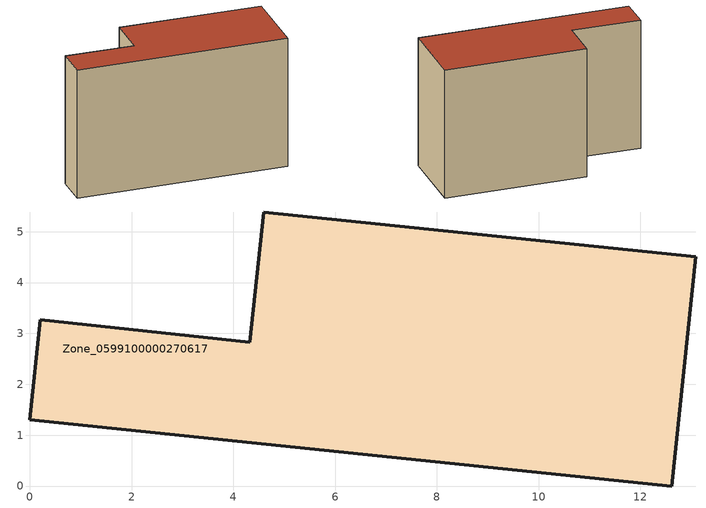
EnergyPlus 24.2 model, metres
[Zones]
Zone_0599100000270617
 floor ground (C_G): 12.62,0 0,1.3 0.2,3.27 4.32,2.83 4.6,5.39 13.09,4.51 z0
 wall outside (C_F): 0,1.3 12.62,0 13.09,4.51 4.6,5.39 4.32,2.83 0.2,3.27 0,1.3 z0:8.04
 roof outside (C_R): 0.2,3.27 0,1.3 12.62,0 13.09,4.51 4.6,5.39 4.32,2.83 z8.04
[BUILDING]
Pand.0599100000270617: North Axis=0; Terrain=City; Loads Convergence Tolerance Value=0.04; Temperature Convergence Tolerance Value=0.4; Solar Distribution=FullExterior; Maximum Number of Warmup Days=25; Minimum Number of Warmup Days=1
[Site:Location]
Rotterdam.The.Hague.AP_ZH_NLD Design_Conditions: Latitude=51.96; Longitude=4.45; Time Zone=1; Elevation=-4.5
[SITE:GROUNDTEMPERATURE:BUILDINGSURFACE]
18, 18, 18, 18, 18, 18, 18, 18, 18, 18, 18, 18
[MATERIAL] Thermal Absorptance=0.9; Solar Absorptance=0.7; Visible Absorptance=0.7
Name | Roughness | Thickness | Conductivity | Density | Specific Heat
G.TI.1946 | MediumSmooth | 0.15 | 1 | 540 | 1210
F.TI.1946 | Rough | 0.3 | 0.857143 | 1920 | 840
R.TI.1946 | MediumRough | 0.2 | 0.1 | 1500 | 1000
[CONSTRUCTION]
C_G: G.TI.1946
C_F: F.TI.1946
C_R: R.TI.1946
[ZONE]
Zone_0599100000270617: Type=1; Multiplier=1; Ceiling Height=Autocalculate; Volume=Autocalculate; Floor Area=autocalculate; Part of Total Floor Area=Yes
[ZONEINFILTRATION:DESIGNFLOWRATE]
Infil_Zone_0599100000270617: Zone or ZoneList or Space or SpaceList=Zone_0599100000270617; Schedule=AlwaysOn; Design Flow Rate Calculation Method=Flow/Area; Flow Rate per Floor Area=0.003; Constant Term Coefficient=1; Temperature Term Coefficient=0; Velocity Term Coefficient=0; Velocity Squared Term Coefficient=0
[HVACTEMPLATE:ZONE:IDEALLOADSAIRSYSTEM]
Zone_0599100000270617: Maximum Heating Supply Air Temperature=50; Minimum Cooling Supply Air Temperature=13; Maximum Heating Supply Air Humidity Ratio=0.0156; Minimum Cooling Supply Air Humidity Ratio=0.0077; Heating Limit=NoLimit; Cooling Limit=NoLimit; Dehumidification Control Type=ConstantSensibleHeatRatio; Cooling Sensible Heat Ratio=0.7; Dehumidification Setpoint=60; Humidification Control Type=None; Humidification Setpoint=30; Outdoor Air Method=None; Outdoor Air Flow Rate per Person=0.00944; Outdoor Air Flow Rate per Zone Floor Area=0; Outdoor Air Flow Rate per Zone=0; Demand Controlled Ventilation Type=None; Outdoor Air Economizer Type=NoEconomizer; Heat Recovery Type=None; Sensible Heat Recovery Effectiveness=0.7; Latent Heat Recovery Effectiveness=0.65
[ZONECONTROL:THERMOSTAT]
ThermostatControl_Zone_0599100000270617: Zone or ZoneList=Zone_0599100000270617; Control Type Schedule=DualSetpointControlType; Control 1=Thermostat_Zone_0599100000270617; Temperature Difference Between Cutout And Setpoint=0
[THERMOSTATSETPOINT:DUALSETPOINT]
Thermostat_Zone_0599100000270617: Heating Setpoint Temperature Schedule=HeatingSetpoint_Zone_0599100000270617; Cooling Setpoint Temperature Schedule=CoolingSetpoint_Zone_0599100000270617
[SCHEDULE:COMPACT]
HeatingSetpoint_Zone_0599100000270617: Through: 12/31, For: AllDays, Until: 24:00, 21
CoolingSetpoint_Zone_0599100000270617: Through: 12/31, For: AllDays, Until: 24:00, 24
DualSetpointControlType: Through: 12/31, For: AllDays, Until: 24:00, 4
AlwaysOn: Through: 12/31, For: AllDays, Until: 24:00, 1
